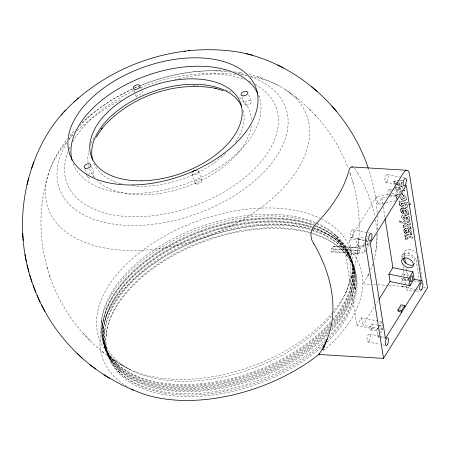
<?xml version="1.0" encoding="UTF-8"?>
<svg xmlns="http://www.w3.org/2000/svg" width="450" height="450" viewBox="0 0 450 450"><rect width="100%" height="100%" fill="white"/><g stroke="black" fill="none" stroke-linecap="round" stroke-linejoin="round"><path stroke-width="0.34" stroke-dasharray="2.25 1.69" d="M377.696 229.669L377.449 215.612M404.933 215.876L404.792 218.79L403.312 217.969L403.599 215.662L402.131 214.824L401.974 215.083L403.442 215.916M404.949 218.531L403.47 217.71L403.599 215.662M407.492 202.455L399.409 200.807L399.623 202.168C401.794 202.404 398.019 204.649 400.438 205.931C402.188 207.371 405.079 208.412 407.137 207.141L407.396 206.629C407.947 205.391 406.063 204.621 406.322 203.749L410.456 204.671L410.293 204.93L410.192 203.001L410.456 204.671M407.137 207.141L407.565 205.729L406.322 203.749M407.104 239.439L407.132 237.988L407.104 239.439L405.208 239.175L405.439 237.364L405.067 238.067M405.208 239.175L405.231 237.814M406.058 217.367L407.284 217.322L407.869 218.683L408.032 218.424L407.739 217.271L406.547 216.917L405.9 217.772L405.984 219.032L407.194 219.195L408.032 218.424M377.544 233.286L375.896 251.117M409.714 221.4L409.528 220.23L408.459 219.701L409.095 219.083L408.623 219.442L409.691 219.971L409.714 221.4C406.26 221.535 399.572 219.611 402.131 214.824M409.877 221.141C406.676 221.13 400.635 219.859 401.923 215.308L401.766 215.567M401.197 204.244L401.681 203.175C403.121 203.062 405.371 203.254 405.832 204.919L405.242 205.903L402.609 205.571L401.417 204.784L401.389 203.473M402.086 210.982L402.531 209.976L403.644 209.869L403.853 212.473L402.266 211.477L402.277 210.274M405.321 231.373L405.765 230.366L406.873 230.259L407.087 232.864L405.501 231.874L405.765 230.366M368.584 274.646L368.618 274.151M406.198 199.536L406.192 198.338L405.242 195.947L403.312 195.553L403.476 195.294L405.399 195.688L406.35 198.079L406.041 199.991L406.356 199.282M102.639 323.798L102.437 325.513M103.736 326.863L103.534 328.579M104.653 331.639L104.833 329.929M106.172 334.733L106.301 333.461M355.657 289.316L355.882 287.162M397.277 199.344L396.208 196.824L396.534 195.053L396.377 195.311L397.592 194.366L399.381 194.608M397.204 198.658L396.512 197.19L396.377 195.469L396.214 195.727M101.34 322.447L101.689 319.764M405.613 205.639L405.832 204.919M351.956 282.414L352.192 280.811M352.378 279.579L352.614 277.959M353.053 285.48L353.289 283.877M353.475 282.645L353.711 281.025M354.15 288.546L354.386 286.942M354.572 285.711L354.808 284.091M400.596 210.043C402.306 205.341 410.884 210.263 408.246 214.549L406.665 214.228L407.115 213.03L406.862 211.354L404.994 210.105L405.461 214.318C403.178 214.127 400.506 212.642 400.596 210.043L400.86 209.256L400.697 209.514M403.824 230.434C405.534 225.731 414.113 230.653 411.48 234.939L409.899 234.619L410.344 233.421L410.096 231.744L408.229 230.496L408.696 234.709C406.412 234.518 403.734 233.032 403.824 230.434L404.089 229.646L403.931 229.905M375.39 254.087L374.771 257.023A176.552 115.695 31.9 0 1 374.04 259.914M404.966 215.797C406.822 214.532 409.984 216.692 409.219 218.97C410.963 214.875 402.587 213.278 404.792 218.79M351.703 276.969L352.249 275.062L348.66 285.761M408.246 214.549L408.656 213.435M411.48 234.939L411.885 233.826M406.665 214.228L407.115 213.03M409.899 234.619L410.344 233.421M399.628 203.923L399.926 203.237M48.561 173.334C38.644 204.564 38.43 238.815 47.925 270.174M351.332 278.1C361.598 246.594 361.907 211.922 352.316 180.214M405.9 217.772L406.215 217.114M49.635 170.269C53.786 159.176 59.738 148.798 66.938 139.41M345.729 292.939L347.462 288.743M403.312 195.553L404.499 198.118L404.241 198.827L403.273 198.574L400.961 195.654L400.804 195.913L402.615 198.354L404.083 199.08L404.657 197.859L403.476 195.294M367.481 276.328L368.876 273.651L367.869 276.351L367.481 276.328A182.115 119.34 31.9 0 1 362.784 283.849L370.412 284.31M360.028 247.68L358.014 250.414L357.497 252.096A1.856 0.692 -78.5 0 0 357.716 253.457C359.224 253.328 360.073 250.639 360.399 249.143A1.856 0.692 -78.5 0 0 360.186 247.781L333.9 246.105M379.434 337.281L378.113 337.011L376.931 329.552L356.901 325.479L345.87 255.831L350.662 248.124L349.414 240.227L376.594 196.571L389.363 194.141M385.223 202.961L377.843 204.463L381.842 198.045L387.208 196.954M396.591 184.483L394.172 183.347L393.84 181.266L397.35 180.714M394.172 183.347L394.003 181.007M402.924 190.496L395.089 188.904L403.74 190.373M399.932 184.539L399.763 182.194L399.932 184.539L396.827 183.172M401.276 182.374L401.439 182.121L401.738 185.299L401.276 182.374L403.515 182.267M345.87 255.831L364.646 252.006L363.431 244.35L364.539 242.572M366.013 240.204L367.858 237.24M396.517 200.002L395.409 192.988L399.403 186.57L402.142 186.047M396.799 194.721L396.636 194.979L398.728 194.422M400.584 191.323L401.856 191.295M364.646 252.006L365.749 250.228M366.12 249.638L369.439 244.299L369.034 241.751M403.577 190.631L404.882 190.896L404.865 189.506M401.608 194.383L402.722 194.608L402.694 193.174M406.198 199.738C404.798 202.101 401.428 200.014 400.562 198.157L399.87 196.678M399.763 203.496L400.483 202.933L399.465 202.427L399.409 200.807M401.372 199.237L400.725 197.899M402.126 199.969L401.529 198.984M399.645 204.446L399.791 203.664M399.791 204.975L399.808 204.193M402.907 200.43L405.118 200.503L405.934 200.098L405.771 200.351M400.056 205.47L399.954 204.716M401.231 203.732L401.681 203.175M404.37 198.922L404.668 198.343M400.438 205.931L400.219 205.211M401.524 203.434L402.261 203.085M401.417 204.784L401.355 203.985M401.619 205.014L401.574 204.525M400.939 206.359L400.601 205.672M401.889 205.222L404.73 205.712L405.771 205.38M402.103 203.344L403.166 203.192M403.009 203.451L403.391 203.237M401.546 206.741L401.704 206.482L405.152 207.45L407.301 206.882M401.102 208.828L400.944 209.081L401.484 208.496M403.228 203.496L404.438 203.518M401.327 208.749L402.002 208.271M400.635 210.673L400.759 209.79M405.675 205.178L405.163 203.878M401.839 208.53L402.637 208.17M400.787 211.303L400.793 210.42M401.046 211.877L400.95 211.044M402.474 208.429L403.391 208.187M402.12 210.527L402.531 209.976M401.4 212.406L401.203 211.618M402.373 210.234L402.992 209.841M402.266 211.477L402.249 210.724M403.234 208.44L404.274 208.316M403.853 212.473L403.644 209.869M401.861 212.884L401.558 212.147M402.637 211.911L402.429 211.224M404.111 208.575L405.141 208.547M402.407 213.3L402.019 212.625M403.172 212.248L404.016 212.214M404.983 208.8L405.928 208.856M403.02 213.643L405.624 214.059L405.461 214.318M404.837 210.364L405.793 210.381M408.493 213.694L408.262 211.787L406.62 209.25M406.333 223.644L399.831 222.677L399.566 221.001L410.147 222.862L410.254 224.792L407.925 224.319L407.334 224.899L410.647 227.278L410.951 229.213L406.305 225.765L403.442 227.542L403.301 225.394L406.333 223.644L399.994 222.418L399.729 220.748M406.952 213.289L406.423 210.803M404.775 216.135L405.124 215.539M405.906 218.391L406.058 217.513M405.984 219.032L406.069 218.132M406.598 219.156L407.79 218.768L407.627 219.026M403.442 227.542L406.463 225.506L411.114 228.954L410.951 229.213M404.336 229.219L404.173 229.472L404.719 228.887M407.334 224.899L408.082 224.066L410.411 224.539M404.556 229.14L405.231 228.662M403.864 231.064L403.988 230.181M405.073 228.921L405.866 228.561M404.021 231.694L404.027 230.811M404.274 232.268L404.179 231.435M405.703 228.819L406.626 228.578M410.254 224.792L410.147 222.862M404.629 232.796L404.432 232.009M405.349 230.917L406.221 230.231M405.501 231.874L405.478 231.114M406.463 228.831L407.503 228.707M407.087 232.864L406.873 230.259M405.09 233.274L404.792 232.537M405.866 232.301L405.658 231.615M407.346 228.966L408.375 228.938M404.814 234.945L405.017 236.216L406.316 236.717L405.652 237.274L406.153 236.976L404.859 236.469L404.814 234.945L412.307 236.469L412.571 238.146L407.261 237.786L408.757 237.369L412.571 238.146M405.636 233.691L405.248 233.016M406.401 232.639L407.244 232.605M406.254 234.034L408.853 234.45L408.696 234.709M408.212 229.191L409.157 229.247M410.647 227.278L410.805 227.025L407.492 224.64M408.066 230.754L409.022 230.771M411.728 234.084L411.491 232.178L409.854 229.641M410.186 233.679L409.652 231.193M356.901 325.479L361.699 317.773L381.729 321.846L382.911 329.304L379.586 334.637M412.408 238.399L412.307 236.469M402.418 255.004L404.814 251.151M401.715 258.064L404.117 254.216A8.01 5.248 31.9 0 1 407.739 249.615A8.01 5.248 31.9 0 1 415.879 252.523M382.911 329.304L362.88 325.232L374.636 306.354M375.002 305.764L378.675 299.863M408.054 253.581L410.451 249.727M419.558 281.711L416.284 261.028L416.97 259.926M376.931 329.552L378.039 327.774M378.405 327.184L381.729 321.846M415.665 291.037L406.856 290.503L409.252 286.65L388.446 285.396M378.113 337.011L379.221 335.233M399.741 308.858L400.702 307.316M406.969 238.241L407.424 237.527M359.454 248.102L333.163 246.516L331.374 248.805A1.806 0.973 -79.5 0 0 330.902 251.331A1.806 0.973 -79.5 0 0 332.263 251.567L358.447 253.136M333.163 246.51A1.806 0.934 -81.1 0 1 334.468 246.741A1.806 0.934 -81.1 0 1 334.052 249.266L332.263 251.556M408.938 219.336L409.382 218.711M69.891 135.703L75.386 129.398M82.086 122.619L88.211 117.096M405.281 237.617L405.816 237.021M90.366 115.279C103.174 104.625 117.517 95.867 132.666 88.954M87.339 117.832L91.187 114.581M403.144 225.653L406.17 223.903M134.319 88.206L138.78 86.282M141.711 85.078C164.88 75.797 190.901 70.234 216.354 70.599M389.886 196.408L400.618 194.22M385.892 202.826L396.619 200.644M350.662 248.124L369.439 244.299M392.046 193.629L395.409 192.988M349.414 240.227L364.866 237.285M365.541 237.161L367.554 236.773M363.431 244.35L369.591 243.18M368.876 273.651L368.876 273.943M198.444 71.303L199.282 71.224M194.422 71.696L195.199 71.623M400.033 180.472L402.716 180.236M393.84 181.266L402.553 180.495M398.244 182.509L395.527 182.621L396.366 182.644M219.139 70.667L227.362 71.1M215.263 70.582L220.297 70.684M402.829 210.094L403.481 210.122M406.063 230.484L406.716 230.513M331.374 248.805L358.014 250.414M334.058 249.266L359.887 250.824M331.487 251.961L357.874 253.553M373.185 284.479L377.348 284.726M378.039 284.771L387.754 285.356M423.489 287.511L426.161 287.674M416.346 291.077L419.732 291.279M234.321 71.831L241.881 73.001M405.366 238.916L407.261 239.181M240.474 72.737L244.305 73.457M387.326 174.448L404.184 177.874M385.734 182.295L395.173 184.219M395.848 184.354L401.918 185.586M394.982 186.947L402.817 188.539M394.819 187.206L402.654 188.797M389.469 188.989L392.074 189.523M392.721 189.653L398.576 190.845M401.766 194.124L402.885 194.355M389.576 195.143L397.378 196.729M399.246 201.066L408.009 202.849M409.691 204.806L406.164 204.007M406.828 213.969L408.409 214.29M406.142 218.773L406.761 218.897M399.566 221.001L409.989 223.121M410.057 234.36L411.637 234.681M404.657 235.204L412.144 236.728M352.952 229.663L369.81 233.094M351.36 237.516L364.174 240.12M364.849 240.255L367.543 240.806M358.183 239.254L367.284 241.104M356.985 245.138L364.793 246.729M402.992 273.909L409.494 275.237M401.608 282.471A4.005 1.496 -78.5 0 1 403.869 278.837L408.589 279.799M413.983 280.896L419.377 281.993M401.794 279.799L408.296 281.121M402.277 286.684L415.086 289.294M415.761 289.429L419.136 290.115M401.338 306.287L402.553 306.534M371.812 323.989L380.919 325.845M370.62 329.878L378.422 331.464M369.495 334.052L378.934 335.97M379.609 336.111L384.328 337.067M380.098 337.41L384.733 338.355M367.897 341.904L380.036 344.368M382.736 344.919L384.761 345.33M249.058 74.481C259.65 77.023 269.989 80.797 279.517 86.113M257.445 76.759L258.981 77.276M260.747 77.85L262.327 78.379M396.99 182.914L400.095 184.281M394.329 183.088L396.748 184.23M397.356 184.511L404.612 187.931M397.192 184.77L404.454 188.184M404.274 203.777L405.006 204.137M129.763 369.529L120.364 364.337L113.451 359.747L115.093 360.877M402.564 213.041L403.183 213.39M405.793 233.438L406.412 233.781M120.364 364.337L122.957 365.799M405.765 209.109L406.463 209.503M408.999 229.506L409.691 229.899M402.289 199.71L403.065 200.171M401.102 206.1L401.704 206.482M402.801 211.652L403.329 211.989M406.029 232.042L406.564 232.386M285.126 89.443L298.277 99.045L311.304 110.97M405.63 210.639L406.266 211.061M408.859 231.03L409.494 231.452M46.958 267.097C57.741 306.202 83.362 340.965 117.664 362.649M289.418 92.317L291.915 94.224M295.695 97.076L298.277 99.045M101.959 351.338L104.546 353.306M108.321 356.164L110.824 358.071M117.259 364.123L118.457 365.22M118.356 367.189L119.554 368.286M119.453 370.254L120.656 371.351M334.738 234.444L336.696 236.284M336.814 236.385L338.794 238.241M337.185 238.776L337.793 239.349M339.891 241.307L338.642 240.103M338.282 241.841L338.889 242.415M340.988 244.373L339.739 243.169M340.836 246.234L342.067 247.449M341.944 249.896L342.855 250.802M118.474 371.351L120.021 372.876M314.747 114.581C329.209 129.938 340.571 148.213 348.12 167.901M354.381 168.261L357.694 172.986M83.233 333.461L91.136 341.702M309.099 108.686L317.002 116.921M399.994 197.342L400.562 198.157M258.666 95.49L259.127 96.789M248.687 94.776L251.038 101.346M241.864 96.975L244.451 104.203M198.585 171.18L201.881 180.377M191.959 173.964L195.249 183.161M140.513 87.114L143.1 94.337M134.004 90.321L135.18 93.606M135.416 94.264L136.592 97.549A3.606 2.098 -19.7 0 1 138.752 94.506A3.606 2.098 -19.7 0 1 143.038 94.567M91.569 166.764L94.157 173.993M84.825 169.318L86.709 174.572M86.946 175.23L87.413 176.541M368.173 167.968C373.202 182.768 376.318 198.219 377.325 213.817M353.278 183.285L349.757 172.125L350.73 175.208M49.511 275.181L50.479 278.257M422.612 281.993L418.68 257.175A8.01 5.248 31.9 0 0 418.354 255.982M410.805 227.025L411.114 228.954M404.702 189.765L404.882 190.896M402.441 192.842L402.722 194.608M404.994 210.105L405.624 214.059M408.229 230.496L408.853 234.45M399.403 186.57L400.416 192.949M403.301 225.394L403.599 227.284M394.909 187.774L395.089 188.904M404.117 254.216L404.55 256.972M406.299 268.014L406.738 270.776M406.851 271.468L407.942 278.37M408.054 279.062L408.6 282.51M408.707 283.202L409.146 285.964M403.031 266.349L404.561 276.013M405 278.769L406.856 290.503M381.842 198.045L382.826 204.249M383.259 207.011L384.902 217.356M376.594 196.571L377.843 204.463M361.699 317.773L362.88 325.232M325.569 341.426A130.05 75.701 -19.7 0 1 113.479 365.006A130.05 75.701 -19.7 0 1 250.723 229.179A130.05 75.701 -19.7 0 1 329.276 337.764M312.148 230.541A131.023 76.275 -19.7 0 1 329.754 335.509M326.048 339.21A131.023 76.275 -19.7 0 1 148.95 388.434A131.023 76.275 -19.7 0 1 133.543 280.513A131.023 76.275 -19.7 0 1 310.466 230.034M311.76 229.635A130.247 75.819 -19.7 0 1 330.795 331.442M327.696 334.699A130.247 75.819 -19.7 0 1 150.547 386.882A130.247 75.819 -19.7 0 1 133.554 279.101A130.247 75.819 -19.7 0 1 311.096 229.427M312.396 227.886A131.051 76.286 -19.7 0 1 331.312 329.631M328.674 332.443A131.051 76.286 -19.7 0 1 150.289 386.094A131.051 76.286 -19.7 0 1 132.114 277.751A131.051 76.286 -19.7 0 1 311.068 227.458M313.824 228.021A130.646 76.056 -19.7 0 1 332.415 326.908M329.861 329.732A130.646 76.056 -19.7 0 1 151.324 385.374A130.646 76.056 -19.7 0 1 132.261 276.947A130.646 76.056 -19.7 0 1 311.867 227.357M313.273 227.441A130.247 75.819 -19.7 0 1 331.802 326.025M329.265 328.843A130.247 75.819 -19.7 0 1 151.042 384.255A130.247 75.819 -19.7 0 1 132.643 275.856A130.247 75.819 -19.7 0 1 311.974 226.997M313.909 225.714A131.051 76.286 -19.7 0 1 332.319 324.197M330.216 326.565A131.051 76.286 -19.7 0 1 150.57 383.406A131.051 76.286 -19.7 0 1 131.58 274.129A131.051 76.286 -19.7 0 1 312.609 225.259M315.906 226.136A130.646 76.056 -19.7 0 1 332.944 321.941M331.312 323.843A130.646 76.056 -19.7 0 1 151.847 382.731A130.646 76.056 -19.7 0 1 131.349 273.696A130.646 76.056 -19.7 0 1 312.728 224.955M315.343 225.551A130.247 75.819 -19.7 0 1 333.118 320.119M330.705 322.959A130.247 75.819 -19.7 0 1 151.093 381.493A130.247 75.819 -19.7 0 1 132.486 271.873A130.247 75.819 -19.7 0 1 314.089 225.073M317.216 224.353A131.051 76.286 -19.7 0 1 333.236 318.746M330.806 321.609A131.051 76.286 -19.7 0 1 149.861 380.441A131.051 76.286 -19.7 0 1 131.754 269.843A131.051 76.286 -19.7 0 1 314.724 223.357M316.654 223.155A129.763 75.538 -19.7 0 1 333.591 313.251M331.312 316.103A129.763 75.538 -19.7 0 1 151.121 377.539A129.763 75.538 -19.7 0 1 132.379 267.131A129.763 75.538 -19.7 0 1 315.45 222.638M321.221 218.779A133.222 77.552 -19.7 0 1 333.456 311.552M332.657 312.525A133.222 77.552 -19.7 0 1 146.244 375.238A133.222 77.552 -19.7 0 1 130.826 260.032A133.222 77.552 -19.7 0 1 320.034 218.205M250.504 76.236A137.379 79.971 -19.7 0 1 287.814 182.891A137.379 79.971 -19.7 0 1 104.991 248.068A137.379 79.971 -19.7 0 1 66.971 141.671M68.687 139.674A137.379 79.971 -19.7 0 1 73.221 134.741M77.108 130.86A137.379 79.971 -19.7 0 1 121.899 99.309M174.791 79.594A137.379 79.971 -19.7 0 1 176.771 79.133M178.746 78.683A137.379 79.971 -19.7 0 1 236.537 74.323M240.626 74.739A137.379 79.971 -19.7 0 1 246.617 75.555M250.667 76.854A120.172 69.958 -19.7 0 1 265.579 170.241A120.172 69.958 -19.7 0 1 114.306 224.229A120.172 69.958 -19.7 0 1 67.067 142.38M69.142 139.157A120.172 69.958 -19.7 0 1 74.244 132.233M79.672 125.961A120.172 69.958 -19.7 0 1 132.75 88.92M134.651 88.059A120.172 69.958 -19.7 0 1 139.129 86.13M139.776 85.866A120.172 69.958 -19.7 0 1 230.085 72.045M238.05 73.395A120.172 69.958 -19.7 0 1 246.409 75.482M255.212 84.364A111.195 64.733 -19.7 0 1 193.674 206.044A111.195 64.733 -19.7 0 1 67.972 151.836M68.968 149.344A111.195 64.733 -19.7 0 1 70.093 146.852M72.709 141.857A111.195 64.733 -19.7 0 1 135.253 90.129M140.569 87.817A111.195 64.733 -19.7 0 1 244.862 79.622M249.092 81.321A111.195 64.733 -19.7 0 1 252.838 83.087M239.473 97.425A85.101 49.539 -19.7 0 1 251.488 120.274M251.257 125.713A85.101 49.539 -19.7 0 1 185.951 186.947A85.101 49.539 -19.7 0 1 97.059 180.394M94.601 177.705A85.101 49.539 -19.7 0 1 89.466 168.598M88.791 166.393A85.101 49.539 -19.7 0 1 88.526 165.268M88.116 162.973A85.101 49.539 -19.7 0 1 88.734 150.879M90.444 145.209A85.101 49.539 -19.7 0 1 90.945 143.938M91.209 143.303A85.101 49.539 -19.7 0 1 94.073 137.571M192.954 85.489A85.101 49.539 -19.7 0 1 197.696 85.399M225.518 89.831A85.101 49.539 -19.7 0 1 228.572 91.029M229.067 91.243A85.101 49.539 -19.7 0 1 232.847 93.077M243.073 110.317A79.228 46.119 -19.7 0 1 234.861 142.976M225.399 153.697A79.228 46.119 -19.7 0 1 131.529 185.648M122.034 183.954A79.228 46.119 -19.7 0 1 120.459 183.544M119.942 183.398A79.228 46.119 -19.7 0 1 93.825 163.243M258.666 95.529A98.843 57.538 -19.7 0 1 185.963 183.78A98.843 57.538 -19.7 0 1 72.816 162.861M313.245 229.292A136.631 79.538 -19.7 0 1 362.796 283.511L362.672 286.425A136.631 79.538 -19.7 0 1 321.806 352.069M127.119 386.539A136.631 79.538 -19.7 0 1 138.263 275.355A136.631 79.538 -19.7 0 1 310.832 228.662M323.983 345.004A130.624 76.039 -19.7 0 1 112.022 364.264A130.624 76.039 -19.7 0 1 255.786 229.466A130.624 76.039 -19.7 0 1 326.886 342.276M197.736 170.477A3.606 2.098 -19.7 0 1 196.284 174.426A3.606 2.098 -19.7 0 1 191.869 172.941M88.2 174.398A3.606 2.098 -19.7 0 1 93.392 173.239A3.606 2.098 -19.7 0 1 92.739 176.625M89.539 177.587A3.606 2.098 -19.7 0 1 87.317 176.04M403.869 278.837A4.005 1.496 -78.5 0 1 404.539 283.056M403.543 285.744A4.005 1.496 -78.5 0 1 401.406 284.468M401.67 256.933A8.01 5.248 31.9 0 1 408.774 253.755A8.01 5.248 31.9 0 1 416.284 261.028M403.785 256.601A6.508 4.264 31.9 0 1 411.778 256.933A6.508 4.264 31.9 0 1 414.478 263.987M379.665 327.122A3.004 1.119 -78.5 0 1 381.521 326.858A3.004 1.119 -78.5 0 1 380.351 331.447M401.743 275.192A3.004 1.119 -78.5 0 1 403.127 273.966A3.004 1.119 -78.5 0 1 403.611 276.306M403.301 277.83A3.004 1.119 -78.5 0 1 401.946 279.804A3.004 1.119 -78.5 0 1 401.141 278.139M366.334 241.813A3.004 1.119 -78.5 0 1 367.937 242.764L367.903 243.495A3.004 1.119 -78.5 0 1 366.722 246.707M397.688 196.689A3.004 1.119 -78.5 0 1 396.832 193.826A3.004 1.119 -78.5 0 1 398.666 190.873A3.004 1.119 -78.5 0 1 398.886 194.76M398.334 196.026A3.004 1.119 -78.5 0 1 398.008 196.447M388.581 194.833A3.004 1.119 -78.5 0 1 387.776 191.717A3.004 1.119 -78.5 0 1 389.734 189.146A3.004 1.119 -78.5 0 1 389.526 193.596M389.228 194.169A3.004 1.119 -78.5 0 1 388.907 194.597M357.772 172.98A171.146 112.151 31.9 0 1 374.738 216.377M375.351 219.656A171.146 112.151 31.9 0 1 376.723 231.289M376.869 234.467A171.146 112.151 31.9 0 1 375.356 254.076M372.842 263.897A176.552 115.695 31.9 0 1 370.322 270.512M196.999 184.072A3.606 2.098 -19.7 0 0 202.028 180.861A3.606 2.098 -19.7 0 0 196.667 180.371A3.606 2.098 -19.7 0 0 196.999 184.072M246.24 105.081A3.606 2.098 -19.7 0 0 251.201 101.824A3.606 2.098 -19.7 0 0 245.79 101.413A3.606 2.098 -19.7 0 0 246.24 105.081M352.631 236.571A4.005 1.496 -78.5 0 0 353.306 229.871A4.005 1.496 -78.5 0 0 350.533 234.321A4.005 1.496 -78.5 0 0 352.631 236.571M387.006 181.356A4.005 1.496 -78.5 0 0 387.681 174.656A4.005 1.496 -78.5 0 0 384.913 179.106A4.005 1.496 -78.5 0 0 387.006 181.356M369.169 340.959A4.005 1.496 -78.5 0 0 369.844 334.26A4.005 1.496 -78.5 0 0 367.076 338.709A4.005 1.496 -78.5 0 0 369.169 340.959M371.571 329.169A3.004 1.119 -78.5 0 0 372.077 324.146A3.004 1.119 -78.5 0 0 370.001 327.482A3.004 1.119 -78.5 0 0 371.571 329.169M357.941 244.434A3.004 1.119 -78.5 0 0 358.447 239.411A3.004 1.119 -78.5 0 0 356.366 242.747A3.004 1.119 -78.5 0 0 357.941 244.434"/><path stroke-width="0.67" d="M331.425 324.714L330.801 327.651A176.158 115.436 31.9 0 1 327.257 338.957L323.269 349.588L322.048 349.515L318.814 354.476L383.529 358.38L427.5 287.752L409.534 174.369A12.015 4.483 -78.5 0 0 403.318 173.126L368.944 228.341A12.015 4.483 -78.5 0 0 365.569 244.997L383.529 358.38M27.799 181.586C23.293 199.592 21.639 218.323 22.933 236.841M27.883 181.299C34.183 156.381 45.473 132.306 62.854 113.158M26.994 184.821L28.671 178.11M31.59 168.407L32.67 165.358M32.794 164.993L33.857 161.989M322.048 349.515L327.262 338.957M96.244 137.211L102.066 128.211L101.407 129.099C128.672 96.902 174.594 80.494 216.067 88.442L214.982 88.172L223.206 90.731M379.041 299.272L390.06 281.571L388.879 274.118L392.878 267.694L385.121 218.734M390.06 281.571L410.091 285.643L408.909 278.19L412.903 271.766L392.878 267.694M410.091 285.643L414.084 279.225L412.903 271.766M404.747 305.539L401.546 310.674L401.782 312.165L398.143 311.428L397.907 309.932L401.102 304.796L404.747 305.539L404.983 307.029M421.369 280.704L385.397 338.49L370.271 243.051L406.249 185.265L421.369 280.704L414.084 279.225M63.9 112.005C108.501 64.564 178.178 40.77 242.381 52.774C300.651 65.587 349.312 111.746 368.173 167.968M61.256 114.936L65.436 110.295M73.918 101.897L75.426 100.558M76.978 99.174L78.413 97.903M319.809 353.672L318.426 354.786A136.631 79.538 -19.7 0 1 133.56 389.964M406.688 170.269L351.652 166.95L349.965 167.968L348.846 170.944A171.107 99.608 -19.7 0 1 315.793 224.032L312.801 227.661L311.192 231.941A11.042 8.556 -86.1 0 0 310.911 235.429L311.743 239.867L313.729 243.613M184.208 51.272L185.4 51.137M188.376 50.766L189.675 50.619M323.516 346.95L324.242 346.995M388.879 274.118L408.909 278.19M397.907 309.932L401.546 310.674M246.083 53.595L248.58 54.242M249.688 54.517L252.264 55.187M133.74 390.308L121.59 384.823L106.987 376.661M277.532 64.986L280.277 66.398M280.716 66.611L283.511 68.051M79.672 355.798C87.969 363.538 97.026 370.491 106.684 376.459M103.916 374.738L109.71 378.349M90.051 364.764L92.711 366.795M92.936 366.958L95.558 368.966M311.732 86.861L314.286 89.027M314.477 89.173L317.059 91.361M22.697 233.347C24.784 279.45 45.591 324.377 79.532 355.657M77.023 353.329L82.153 358.099M331.903 106.059L334.159 108.675M334.254 108.776L336.527 111.414M43.267 308.312L44.944 311.501M41.608 305.179L43.29 308.374M37.086 295.481L40.039 301.995M33.142 285.519L35.707 292.207M29.807 275.344L31.967 282.167M27.084 264.988L28.834 271.929M24.992 254.509L26.319 261.529M404.662 257.664L405.534 263.188M22.95 236.936L23.186 240.446M92.762 160.2A79.228 46.119 -19.7 0 1 152.331 91.856A79.228 46.119 -19.7 0 1 241.802 106.785M72.034 160.296A98.843 57.538 -19.7 0 1 145.98 75.864A98.843 57.538 -19.7 0 1 257.58 93.077M132.947 389.672A136.631 79.538 -19.7 0 1 131.743 389.076M313.802 243.602A171.146 112.151 31.9 0 1 331.391 324.697M192.116 172.384A3.606 2.098 -19.7 0 1 192.555 171.833M193.151 171.326A3.606 2.098 -19.7 0 1 196.318 170.252M413.859 264.572A6.508 4.264 31.9 0 1 407.019 264.004A6.508 4.264 31.9 0 1 403.178 258.171M351.652 166.95A11.047 4.461 69.6 0 1 352.699 167.13M141.761 180.787A79.228 46.119 -19.7 0 0 240.643 103.343A79.228 46.119 -19.7 0 0 115.509 105.339A79.228 46.119 -19.7 0 0 141.761 180.787M132.75 184.972A98.843 57.538 -19.7 0 0 256.112 88.358A98.843 57.538 -19.7 0 0 100.001 90.844A98.843 57.538 -19.7 0 0 132.75 184.972M134.921 89.353A3.606 2.098 -19.7 0 0 140.136 86.299A3.606 2.098 -19.7 0 0 134.955 85.567A3.606 2.098 -19.7 0 0 134.921 89.353M242.949 95.884A3.606 2.098 -19.7 0 0 247.905 92.627A3.606 2.098 -19.7 0 0 242.499 92.216A3.606 2.098 -19.7 0 0 242.949 95.884M85.742 168.351A3.606 2.098 -19.7 0 0 90.956 165.296A3.606 2.098 -19.7 0 0 85.776 164.565A3.606 2.098 -19.7 0 0 85.742 168.351M370.834 240.272A4.005 1.496 -78.5 0 0 371.514 233.578A4.005 1.496 -78.5 0 0 368.741 238.022A4.005 1.496 -78.5 0 0 370.834 240.272M405.208 185.057A4.005 1.496 -78.5 0 0 405.889 178.357A4.005 1.496 -78.5 0 0 403.116 182.807A4.005 1.496 -78.5 0 0 405.208 185.057M387.377 344.661A4.005 1.496 -78.5 0 0 388.052 337.967A4.005 1.496 -78.5 0 0 385.284 342.411A4.005 1.496 -78.5 0 0 387.377 344.661M421.751 289.446A4.005 1.496 -78.5 0 0 422.426 282.746A4.005 1.496 -78.5 0 0 419.659 287.196A4.005 1.496 -78.5 0 0 421.751 289.446M402.564 263.925A6.508 4.264 31.9 0 0 412.881 266.558A6.508 4.264 31.9 0 0 407.154 258.103A6.508 4.264 31.9 0 0 402.564 263.925M411.851 280.946A3.004 1.119 -78.5 0 0 412.358 275.918A3.004 1.119 -78.5 0 0 410.282 279.259A3.004 1.119 -78.5 0 0 411.851 280.946"/></g></svg>
